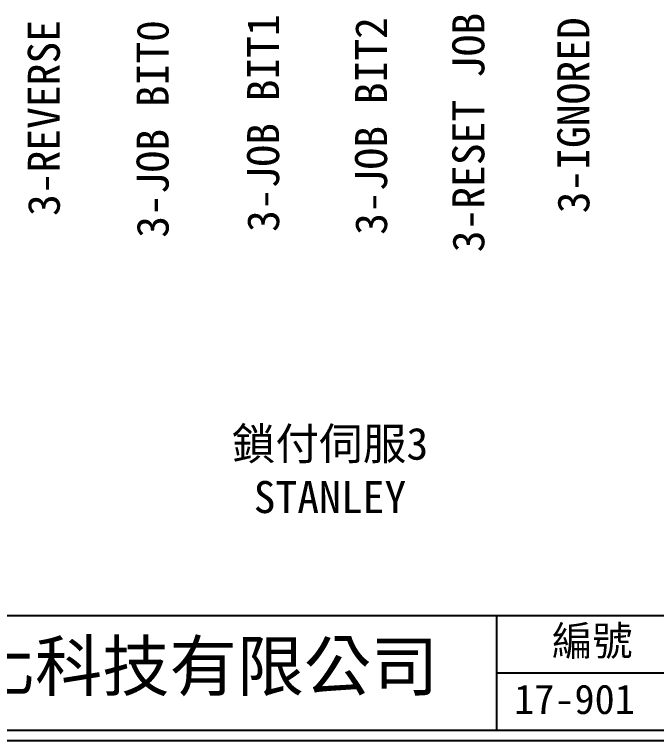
# Model space of a CAD drawing. Extents: x 889 to 1176, y 251 to 455.
# Drawn here: x 966.1 to 1044.3, y 251.2 to 339.7 of the extents above; entities that cross this region are included whole.
import ezdxf

# ---------------------------------------------------------------- set-up
doc = ezdxf.new("R2010")
doc.units = 0
doc.layers.add('圖框層', color=7, linetype='CONTINUOUS')
doc.layers.add('標尺寸層', color=3, linetype='CONTINUOUS')
doc.styles.add('CNS', font='romanc.shx', dxfattribs={"bigfont": 'chineset.shx'})
doc.styles.add('STSL', font='kaiu.ttf')

msp = doc.modelspace()

# ---------------------------------------------------------------- linework, layer by layer
at = {"layer": '圖框層', "color": 7}
for p, q in [((890.321, 266.445), (1174.821, 266.445)), ((1024.821, 252.445), (1024.821, 266.445)), ((1024.821, 259.445), (1174.821, 259.445)), ((890.321, 252.445), (1174.821, 252.445)), ((889.071, 251.195), (1176.071, 251.195))]:
    msp.add_line(p, q, dxfattribs=at)

# ---------------------------------------------------------------- texts
at = {"layer": '圖框層', "color": 7, "style": 'STSL'}
for s, height, p in [('編號', 3.6, (1031.536, 261.532)), ('泓陞自動化科技有限公司', 6, (927.675, 257.271)), ('17-901', 3.6, (1026.935, 254.419))]:
    msp.add_text(s, height=height, dxfattribs=at).set_placement(p)
at = {"layer": '標尺寸層', "color": 7, "char_height": 3.9, "attachment_point": 5, "rotation": 90, "style": 'CNS'}
for s, insert, width in [('{\\fDFKai-SB|b0|i0|c136|p65;3-JOB BIT1}', (996.405, 326.442), 27.09725), ('{\\fDFKai-SB|b0|i0|c136|p65;3-JOB BIT2}', (1009.55, 326.084), 33.0986), ('{\\fDFKai-SB|b0|i0|c136|p65;3-RESET JOB}', (1021.391, 325.294), 33.47928), ('{\\fDFKai-SB|b0|i0|c136|p65;3-IGNORED}', (1034.178, 327.388), 23.06092), ('{\\fDFKai-SB|b0|i0|c136|p65;3-REVERSE}', (969.699, 327.06), 24.78862), ('{\\fDFKai-SB|b0|i0|c136|p65;3-JOB BIT0}', (982.948, 325.727), 31.2982)]:
    msp.add_mtext(s, dxfattribs=dict(at, insert=insert, width=width))
at = {"layer": '標尺寸層', "color": 7, "insert": (1004.511, 284.082), "char_height": 3.9, "width": 46.8521, "attachment_point": 5, "style": 'CNS'}
msp.add_mtext('{\\fDFKai-SB|b0|i0|c136|p65;鎖付伺服3\\PSTANLEY}', dxfattribs=at)

doc.saveas('drawing.dxf')
